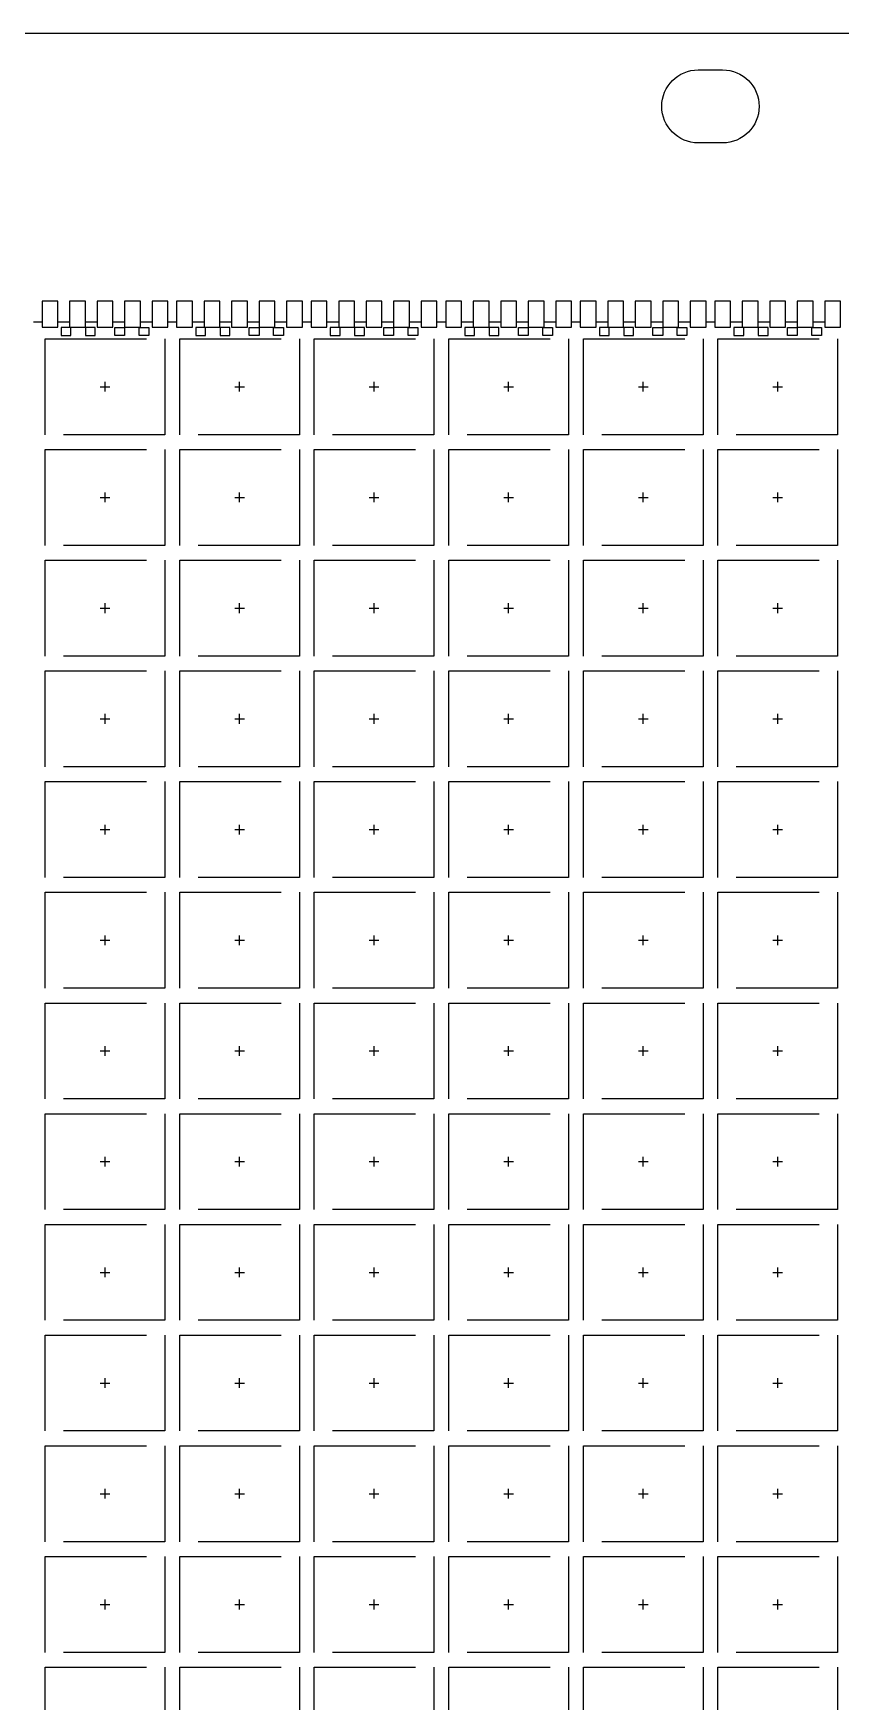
# Model space of a CAD drawing. Header units: millimetres. Extents: x 394.3 to 449.6, y 107.9 to 113.3.
# Drawn here: x 406.603 to 407.598, y 111.095 to 113.152 of the extents above; entities that cross this region are included whole.
import ezdxf

# ---------------------------------------------------------------- set-up
doc = ezdxf.new("R2010")
doc.units = ezdxf.units.MM
doc.header["$LTSCALE"] = 0.5
for name, pattern in [('CENTER', [50.8, 31.75, -6.35, 6.35, -6.35]), ('HIDDEN', [0.375, 0.25, -0.125]), ('PHANTOM', [2.5, 1.25, -0.25, 0.25, -0.25, 0.25, -0.25])]:
    doc.linetypes.add(name, pattern=pattern)
for name, color, linetype in [('BTM', 7, 'HIDDEN'), ('CEN', 2, 'CENTER'), ('PKG', 1, 'PHANTOM')]:
    doc.layers.add(name, color=color, linetype=linetype)

# ---------------------------------------------------------------- blocks, each defined once
blk = doc.blocks.new('*U100')
at = {"layer": 'CEN', "ltscale": 0.005}
for p, q in [((-0.006, 0), (0.006, 0)), ((0, -0.006), (0, 0.006))]:
    blk.add_line(p, q, dxfattribs=at)
at = {"layer": 'PKG', "color": 1, "linetype": 'HIDDEN'}
blk.add_lwpolyline([(-0.0738, -0.0591), (-0.0738, 0.0591), (0.0738, 0.0591), (0.0738, -0.0591)], close=True, dxfattribs=at)
blk = doc.blocks.new('*U101')
at = {"layer": 'CEN', "color": 0, "linetype": 'ByBlock', "lineweight": -2, "transparency": 16777216}
for p in [(0.8295, 3.4125), (0.9954, 3.4125), (1.1613, 3.4125), (1.3272, 3.4125), (1.4931, 3.4125), (1.659, 3.4125), (0.8295, 3.276), (0.9954, 3.276), (1.1613, 3.276), (1.3272, 3.276), (1.4931, 3.276), (1.659, 3.276), (0.8295, 3.1395), (0.9954, 3.1395), (1.1613, 3.1395), (1.3272, 3.1395), (1.4931, 3.1395), (1.659, 3.1395), (0.8295, 3.003), (0.9954, 3.003), (1.1613, 3.003), (1.3272, 3.003), (1.4931, 3.003), (1.659, 3.003), (0.8295, 2.8665), (0.9954, 2.8665), (1.1613, 2.8665), (1.3272, 2.8665), (1.4931, 2.8665), (1.659, 2.8665), (0.8295, 2.73), (0.9954, 2.73), (1.1613, 2.73), (1.3272, 2.73), (1.4931, 2.73), (1.659, 2.73), (0.8295, 2.5935), (0.9954, 2.5935), (1.1613, 2.5935), (1.3272, 2.5935), (1.4931, 2.5935), (1.659, 2.5935), (0.8295, 2.457), (0.9954, 2.457), (1.1613, 2.457), (1.3272, 2.457), (1.4931, 2.457), (1.659, 2.457), (0.8295, 2.3205), (0.9954, 2.3205), (1.1613, 2.3205), (1.3272, 2.3205), (1.4931, 2.3205), (1.659, 2.3205), (0.8295, 2.184), (0.9954, 2.184), (1.1613, 2.184), (1.3272, 2.184), (1.4931, 2.184), (1.659, 2.184), (0.8295, 2.0475), (0.9954, 2.0475), (1.1613, 2.0475), (1.3272, 2.0475), (1.4931, 2.0475), (1.659, 2.0475), (0.8295, 1.911), (0.9954, 1.911), (1.1613, 1.911), (1.3272, 1.911), (1.4931, 1.911), (1.659, 1.911), (0.8295, 1.7745), (0.9954, 1.7745), (1.1613, 1.7745), (1.3272, 1.7745), (1.4931, 1.7745), (1.659, 1.7745)]:
    blk.add_blockref('*U100', p, dxfattribs=at)

msp = doc.modelspace()

# ---------------------------------------------------------------- linework, layer by layer
msp.add_line((409.3425, 113.1516), (405.5444, 113.1516))
at = {"color": 1, "ltscale": 0.1}
msp.add_lwpolyline([(407.4226, 113.1066), (407.4526, 113.1066, -1), (407.4526, 113.0166), (407.4226, 113.0166, -1), (407.4226, 113.1066, -1)], format="xyb", dxfattribs=at)
at = {"ltscale": 0.03}
for points in [[(406.6135, 112.7895), (406.633, 112.7895), (406.633, 112.8216), (406.6135, 112.8216)], [(406.6474, 112.7895), (406.6669, 112.7895), (406.6669, 112.8216), (406.6474, 112.8216)], [(406.6813, 112.7895), (406.7008, 112.7895), (406.7008, 112.8216), (406.6813, 112.8216)], [(406.7152, 112.7895), (406.7347, 112.7895), (406.7347, 112.8216), (406.7152, 112.8216)], [(406.7491, 112.7895), (406.7686, 112.7895), (406.7686, 112.8216), (406.7491, 112.8216)], [(406.7794, 112.7895), (406.7989, 112.7895), (406.7989, 112.8216), (406.7794, 112.8216)], [(406.8133, 112.7895), (406.8328, 112.7895), (406.8328, 112.8216), (406.8133, 112.8216)], [(406.8472, 112.7895), (406.8667, 112.7895), (406.8667, 112.8216), (406.8472, 112.8216)], [(406.8811, 112.7895), (406.9006, 112.7895), (406.9006, 112.8216), (406.8811, 112.8216)], [(406.915, 112.7895), (406.9345, 112.7895), (406.9345, 112.8216), (406.915, 112.8216)], [(406.9453, 112.7895), (406.9648, 112.7895), (406.9648, 112.8216), (406.9453, 112.8216)], [(406.9792, 112.7895), (406.9987, 112.7895), (406.9987, 112.8216), (406.9792, 112.8216)], [(407.0131, 112.7895), (407.0326, 112.7895), (407.0326, 112.8216), (407.0131, 112.8216)], [(407.047, 112.7895), (407.0665, 112.7895), (407.0665, 112.8216), (407.047, 112.8216)], [(407.0809, 112.7895), (407.1004, 112.7895), (407.1004, 112.8216), (407.0809, 112.8216)], [(407.1112, 112.7895), (407.1307, 112.7895), (407.1307, 112.8216), (407.1112, 112.8216)], [(407.1451, 112.7895), (407.1646, 112.7895), (407.1646, 112.8216), (407.1451, 112.8216)], [(407.179, 112.7895), (407.1985, 112.7895), (407.1985, 112.8216), (407.179, 112.8216)], [(407.2129, 112.7895), (407.2324, 112.7895), (407.2324, 112.8216), (407.2129, 112.8216)], [(407.2468, 112.7895), (407.2663, 112.7895), (407.2663, 112.8216), (407.2468, 112.8216)], [(407.2771, 112.7895), (407.2966, 112.7895), (407.2966, 112.8216), (407.2771, 112.8216)], [(407.311, 112.7895), (407.3305, 112.7895), (407.3305, 112.8216), (407.311, 112.8216)], [(407.3449, 112.7895), (407.3644, 112.7895), (407.3644, 112.8216), (407.3449, 112.8216)], [(407.3788, 112.7895), (407.3983, 112.7895), (407.3983, 112.8216), (407.3788, 112.8216)], [(407.4127, 112.7895), (407.4322, 112.7895), (407.4322, 112.8216), (407.4127, 112.8216)], [(407.443, 112.7895), (407.4625, 112.7895), (407.4625, 112.8216), (407.443, 112.8216)], [(407.4769, 112.7895), (407.4964, 112.7895), (407.4964, 112.8216), (407.4769, 112.8216)], [(407.5108, 112.7895), (407.5303, 112.7895), (407.5303, 112.8216), (407.5108, 112.8216)], [(407.5447, 112.7895), (407.5642, 112.7895), (407.5642, 112.8216), (407.5447, 112.8216)], [(407.5786, 112.7895), (407.5981, 112.7895), (407.5981, 112.8216), (407.5786, 112.8216)]]:
    msp.add_lwpolyline(points, close=True, dxfattribs=at)
at = {"layer": 'BTM', "ltscale": 0.03}
for p, q in [((406.6027, 112.7961), (406.6135, 112.7961)), ((406.633, 112.7961), (406.6474, 112.7961)), ((406.6669, 112.7961), (406.6813, 112.7961)), ((406.7008, 112.7961), (406.7152, 112.7961)), ((406.7347, 112.7961), (406.7491, 112.7961)), ((406.7686, 112.7961), (406.7794, 112.7961)), ((406.7989, 112.7961), (406.8133, 112.7961)), ((406.8328, 112.7961), (406.8472, 112.7961)), ((406.8667, 112.7961), (406.8811, 112.7961)), ((406.9006, 112.7961), (406.915, 112.7961)), ((406.9345, 112.7961), (406.9453, 112.7961)), ((406.9648, 112.7961), (406.9792, 112.7961)), ((406.9987, 112.7961), (407.0131, 112.7961)), ((407.0326, 112.7961), (407.047, 112.7961)), ((407.0665, 112.7961), (407.0809, 112.7961)), ((407.1004, 112.7961), (407.1112, 112.7961)), ((407.1307, 112.7961), (407.1451, 112.7961)), ((407.1646, 112.7961), (407.179, 112.7961)), ((407.1985, 112.7961), (407.2129, 112.7961)), ((407.2324, 112.7961), (407.2468, 112.7961)), ((407.2663, 112.7961), (407.2771, 112.7961)), ((407.2966, 112.7961), (407.311, 112.7961)), ((407.3305, 112.7961), (407.3449, 112.7961)), ((407.3644, 112.7961), (407.3788, 112.7961)), ((407.3983, 112.7961), (407.4127, 112.7961)), ((407.4322, 112.7961), (407.443, 112.7961)), ((407.4625, 112.7961), (407.4769, 112.7961)), ((407.4964, 112.7961), (407.5108, 112.7961)), ((407.5303, 112.7961), (407.5447, 112.7961)), ((407.5642, 112.7961), (407.5786, 112.7961))]:
    msp.add_line(p, q, dxfattribs=at)
for points in [[(406.6371, 112.7889), (406.6371, 112.7793), (406.6491, 112.7793), (406.6491, 112.7889)], [(406.6671, 112.7889), (406.6671, 112.7793), (406.6791, 112.7793), (406.6791, 112.7889)], [(406.7151, 112.7889), (406.7151, 112.7793), (406.7031, 112.7793), (406.7031, 112.7889)], [(406.7451, 112.7889), (406.7451, 112.7793), (406.7331, 112.7793), (406.7331, 112.7889)], [(406.803, 112.7889), (406.803, 112.7793), (406.815, 112.7793), (406.815, 112.7889)], [(406.833, 112.7889), (406.833, 112.7793), (406.845, 112.7793), (406.845, 112.7889)], [(406.881, 112.7889), (406.881, 112.7793), (406.869, 112.7793), (406.869, 112.7889)], [(406.911, 112.7889), (406.911, 112.7793), (406.899, 112.7793), (406.899, 112.7889)], [(406.9689, 112.7889), (406.9689, 112.7793), (406.9809, 112.7793), (406.9809, 112.7889)], [(406.9989, 112.7889), (406.9989, 112.7793), (407.0109, 112.7793), (407.0109, 112.7889)], [(407.0469, 112.7889), (407.0469, 112.7793), (407.0349, 112.7793), (407.0349, 112.7889)], [(407.0769, 112.7889), (407.0769, 112.7793), (407.0649, 112.7793), (407.0649, 112.7889)], [(407.1348, 112.7889), (407.1348, 112.7793), (407.1468, 112.7793), (407.1468, 112.7889)], [(407.1648, 112.7889), (407.1648, 112.7793), (407.1768, 112.7793), (407.1768, 112.7889)], [(407.2128, 112.7889), (407.2128, 112.7793), (407.2008, 112.7793), (407.2008, 112.7889)], [(407.2428, 112.7889), (407.2428, 112.7793), (407.2308, 112.7793), (407.2308, 112.7889)], [(407.3007, 112.7889), (407.3007, 112.7793), (407.3127, 112.7793), (407.3127, 112.7889)], [(407.3307, 112.7889), (407.3307, 112.7793), (407.3427, 112.7793), (407.3427, 112.7889)], [(407.3787, 112.7889), (407.3787, 112.7793), (407.3667, 112.7793), (407.3667, 112.7889)], [(407.4087, 112.7889), (407.4087, 112.7793), (407.3967, 112.7793), (407.3967, 112.7889)], [(407.4666, 112.7889), (407.4666, 112.7793), (407.4786, 112.7793), (407.4786, 112.7889)], [(407.4966, 112.7889), (407.4966, 112.7793), (407.5086, 112.7793), (407.5086, 112.7889)], [(407.5446, 112.7889), (407.5446, 112.7793), (407.5326, 112.7793), (407.5326, 112.7889)], [(407.5746, 112.7889), (407.5746, 112.7793), (407.5626, 112.7793), (407.5626, 112.7889)]]:
    msp.add_lwpolyline(points, close=True, dxfattribs=at)

# ---------------------------------------------------------------- block references
at = {"layer": 'CEN'}
msp.add_blockref('*U101', (405.8616, 109.3034), dxfattribs=at)

doc.saveas('drawing.dxf')
